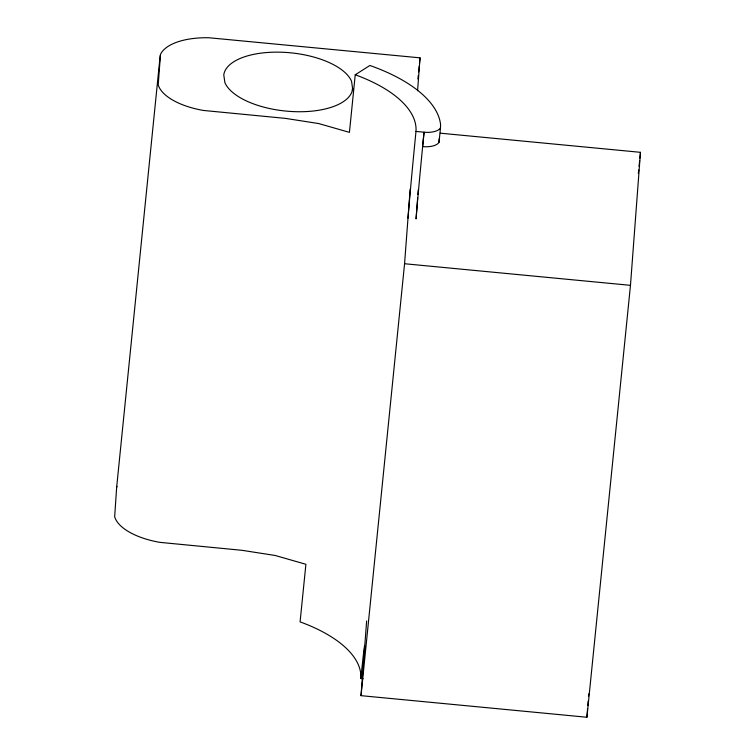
<?xml version="1.0" encoding="UTF-8"?>
<svg xmlns="http://www.w3.org/2000/svg" width="755" height="755" viewBox="0 0 755 755"><rect width="100%" height="100%" fill="white"/><g stroke="black" fill="none" stroke-linecap="round" stroke-linejoin="round"><path stroke-width="1.13" d="M417.572 90.751L420.044 57.842L208.842 37.75A57.314 25.83 5.8 0 0 160.494 54.398L158.21 84.843A57.314 25.83 5.8 0 0 203.378 110.438L285.475 118.384L318.742 123.565L349.433 132.361L355.237 74.773L369.912 65.477A146.234 65.912 5.8 0 1 440.571 124.528L440.486 127.869A16.402 7.399 5.8 0 1 424.055 132.21L422.602 146.612A16.402 7.399 5.8 0 0 439.032 142.27L439.117 138.929M160.192 55.492L116.647 487.409L114.666 516.76A57.314 25.83 5.8 0 0 159.834 542.354L241.94 550.301L275.197 555.482L305.898 564.287L300.084 621.875A129.681 58.456 5.8 0 1 360.833 678.537L363.146 678.754M440.316 133.182L640.476 152.321L630.472 285.333L586.928 717.25L361.022 695.657L366.637 620.95M361.022 695.657L404.567 263.74L410.182 189.033M417.638 197.961L416.062 218.95A72.952 0.746 -84.5 0 1 424.055 132.21L415.986 131.436A129.681 58.456 5.8 0 0 355.237 74.773M417.902 194.469L418.251 189.798M586.928 717.25L587.541 709.087M587.805 705.585L588.164 700.914M588.513 696.252L588.683 693.911M352.292 90.43L352.528 88.09M417.921 78.964L418.27 75.443M418.629 71.923L419.223 66.053M419.459 63.703L420.044 57.842M439.032 142.27L440.486 127.869M638.343 173.442L638.702 169.922M639.051 166.402L639.645 160.532M639.881 158.182L640.476 152.321M116.647 487.409L116.959 486.324M404.567 263.74L630.472 285.333M360.833 678.537A72.952 0.746 -84.5 0 1 364.448 650.102M407.993 218.186A72.952 0.746 -84.5 0 1 415.986 131.436M352.661 89.024L351.556 81.295A64.845 29.228 5.8 0 0 283.993 52.321A64.845 29.228 5.8 0 0 223.773 74.858L224.877 82.588A64.845 29.228 5.8 0 0 292.44 111.561A64.845 29.228 5.8 0 0 352.661 89.024"/></g></svg>
